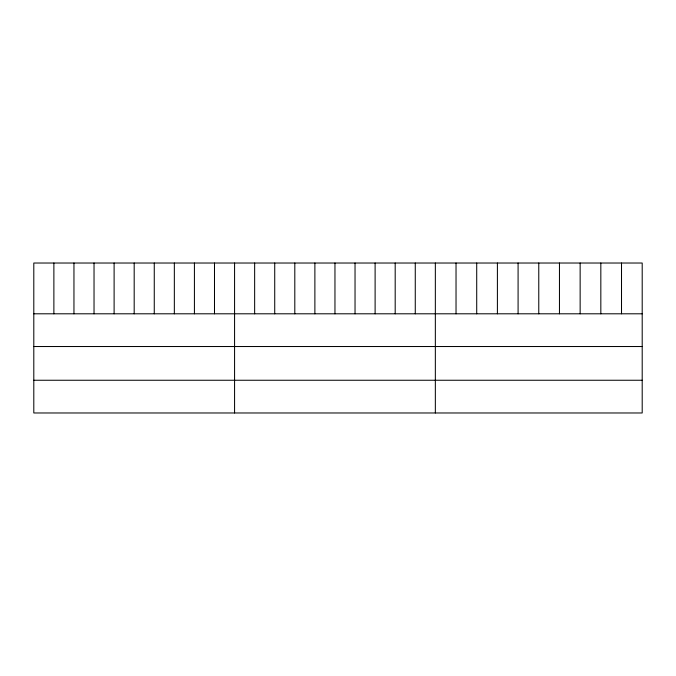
<?xml version="1.0" encoding="UTF-8"?>
<svg xmlns="http://www.w3.org/2000/svg" width="676" height="676" viewBox="0 0 676 676"><rect width="100%" height="100%" fill="white"/><g stroke="black" fill="none" stroke-linecap="round" stroke-linejoin="round"><path stroke-width="1.01" d="M642.2 313.799L642.2 412.977L33.8 412.977L33.8 263.023L642.2 263.023L642.2 313.799L33.8 313.799M33.8 346.526L642.2 346.526M33.8 380.25L642.2 380.25M621.514 263.023L621.514 313.799M600.829 263.023L600.829 313.799M580.143 263.023L580.143 313.799M559.458 263.023L559.458 313.799M538.772 263.023L538.772 313.799M518.086 263.023L518.086 313.799M497.401 263.023L497.401 313.799M476.715 263.023L476.715 313.799M456.03 263.023L456.03 313.799M435.344 263.023L435.344 412.977M415.267 263.023L415.267 313.799M395.19 263.023L395.19 313.799M375.112 263.023L375.112 313.799M355.035 263.023L355.035 313.799M334.958 263.023L334.958 313.799M314.881 263.023L314.881 313.799M294.804 263.023L294.804 313.799M274.726 263.023L274.726 313.799M254.649 263.023L254.649 313.799M234.572 263.023L234.572 412.977M214.495 263.023L214.495 313.799M194.418 263.023L194.418 313.799M174.34 263.023L174.34 313.799M154.263 263.023L154.263 313.799M134.186 263.023L134.186 313.799M114.109 263.023L114.109 313.799M94.032 263.023L94.032 313.799M73.954 263.023L73.954 313.799M53.877 263.023L53.877 313.799"/></g></svg>
